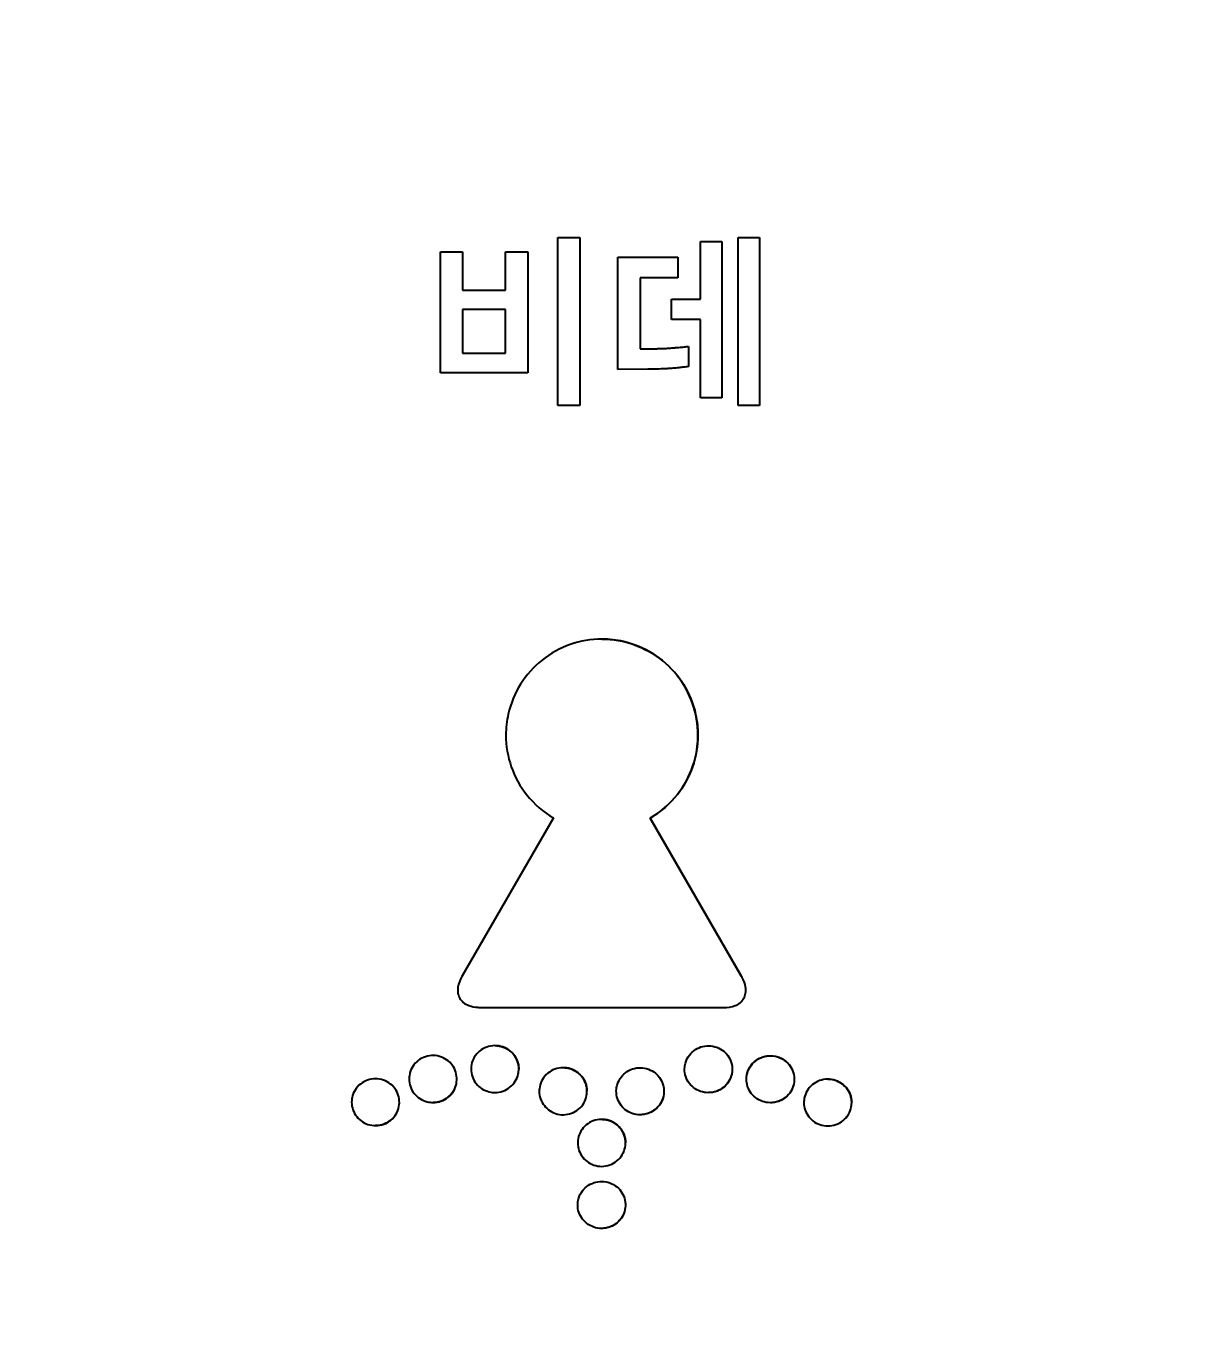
# Model space of a CAD drawing. Header units: millimetres. Extents: x 28 to 2363, y 8 to 1657.
# Drawn here: x 465.56 to 487.34, y 1240.82 to 1265.11 of the extents above; entities that cross this region are included whole.
import ezdxf

# ---------------------------------------------------------------- set-up
doc = ezdxf.new("R2010")
doc.units = ezdxf.units.MM
doc.layers.get('Defpoints').update_dxf_attribs({"linetype": 'CONTINUOUS'})
doc.layers.add('1LINE', color=7, linetype='CONTINUOUS')
doc.styles.add('Annotative', font='malgun.ttf')
doc.dimstyles.new('WOO', dxfattribs={"dimtxt": 20, "dimasz": 2, "dimexe": 1.25, "dimexo": 0.3, "dimgap": 1, "dimtad": 1, "dimdec": 1, "dimzin": 1, "dimdsep": 46, "dimtxsty": 'Annotative', "dimcen": 0, "dimclrd": 1, "dimclre": 1, "dimclrt": 2, "dimadec": 0, "dimazin": 0, "dimtfac": 1, "dimtdec": 1, "dimtofl": 0, "dimtmove": 0, "dimatfit": 3, "dimfxl": 0, "dimarcsym": 0})

# ---------------------------------------------------------------- blocks, each defined once
blk = doc.blocks.new('*D10')
at = {"layer": '1LINE', "color": 1, "lineweight": -2}
for p, q in [((408.775, 1232.532), (408.775, 1334.195)), ((641.425, 1232.532), (641.425, 1334.195)), ((410.775, 1332.945), (639.425, 1332.945))]:
    blk.add_line(p, q, dxfattribs=at)
at = {"layer": '1LINE', "color": 1}
for points in [[(410.775, 1333.278), (410.775, 1332.611), (408.775, 1332.945)], [(639.425, 1333.278), (639.425, 1332.611), (641.425, 1332.945)]]:
    blk.add_solid(points, dxfattribs=at)
at = {"layer": 'Defpoints', "color": 0}
for p in [(641.425, 1332.945), (408.775, 1232.232), (641.425, 1232.232)]:
    blk.add_point(p, dxfattribs=at)
at = {"layer": '1LINE', "color": 2, "insert": (525.1, 1344.278), "char_height": 20, "attachment_point": 5, "style": 'Annotative'}
blk.add_mtext('233', dxfattribs=at)

msp = doc.modelspace()

# ---------------------------------------------------------------- linework, layer by layer
at = {"layer": '1LINE', "linetype": 'Continuous'}
for p, q in [((475.525, 1261.142), (475.94, 1261.142)), ((475.525, 1257.992), (475.525, 1261.142)), ((475.94, 1261.142), (475.94, 1261.142)), ((475.94, 1261.142), (475.94, 1257.992)), ((475.94, 1261.142), (475.94, 1257.992)), ((478.904, 1261.142), (479.305, 1261.142)), ((478.904, 1257.992), (478.904, 1261.142)), ((479.305, 1261.142), (479.305, 1261.142)), ((479.305, 1261.142), (479.305, 1257.992)), ((479.305, 1261.142), (479.305, 1257.992)), ((473.327, 1260.873), (473.742, 1260.873)), ((473.327, 1258.607), (473.327, 1260.873)), ((473.742, 1260.873), (473.742, 1260.157)), ((473.742, 1260.873), (473.742, 1260.873)), ((473.742, 1260.873), (473.742, 1260.157)), ((474.547, 1260.873), (474.963, 1260.873)), ((474.547, 1260.157), (474.547, 1260.873)), ((474.963, 1260.873), (474.963, 1260.873)), ((474.963, 1260.873), (474.963, 1258.607)), ((474.963, 1260.873), (474.963, 1258.607)), ((478.199, 1261.07), (478.6, 1261.07)), ((478.199, 1259.989), (478.199, 1261.07)), ((478.6, 1261.07), (478.6, 1258.135)), ((478.6, 1261.07), (478.6, 1261.07)), ((478.6, 1261.07), (478.6, 1258.135)), ((476.653, 1260.777), (477.777, 1260.777)), ((476.653, 1258.668), (476.653, 1260.777)), ((477.777, 1260.777), (477.777, 1260.387)), ((477.777, 1260.777), (477.777, 1260.387)), ((477.777, 1260.777), (477.777, 1260.777)), ((477.068, 1260.387), (477.068, 1259.058)), ((477.777, 1260.387), (477.068, 1260.387)), ((477.068, 1260.387), (477.068, 1260.387)), ((477.068, 1260.387), (477.068, 1259.058)), ((477.777, 1260.387), (477.777, 1260.387)), ((473.742, 1260.157), (474.547, 1260.157)), ((473.742, 1260.157), (473.742, 1260.157)), ((477.655, 1259.989), (478.199, 1259.989)), ((477.655, 1259.603), (477.655, 1259.989)), ((473.742, 1259.796), (473.742, 1258.973)), ((473.742, 1259.796), (473.742, 1258.973)), ((474.547, 1259.796), (473.742, 1259.796)), ((473.742, 1259.796), (473.742, 1259.796)), ((474.547, 1258.973), (474.547, 1259.796)), ((478.199, 1259.603), (477.655, 1259.603)), ((478.199, 1258.135), (478.199, 1259.603)), ((473.742, 1258.973), (474.547, 1258.973)), ((473.742, 1258.973), (473.742, 1258.973)), ((477.068, 1259.058), (477.383, 1259.058)), ((477.068, 1259.058), (477.068, 1259.058)), ((477.973, 1259.102), (477.973, 1258.722)), ((477.973, 1259.102), (477.973, 1259.102)), ((477.973, 1259.102), (477.973, 1258.722)), ((477.719, 1258.693), (477.719, 1258.693)), ((477.973, 1258.722), (477.973, 1258.722)), ((474.963, 1258.607), (473.327, 1258.607)), ((474.963, 1258.607), (474.963, 1258.607)), ((477.211, 1258.672), (476.653, 1258.668)), ((477.211, 1258.672), (476.653, 1258.668)), ((476.653, 1258.668), (476.653, 1258.668)), ((477.211, 1258.672), (477.211, 1258.672)), ((475.94, 1257.992), (475.525, 1257.992)), ((475.94, 1257.992), (475.94, 1257.992)), ((478.6, 1258.135), (478.199, 1258.135)), ((478.6, 1258.135), (478.6, 1258.135)), ((479.305, 1257.992), (478.904, 1257.992)), ((479.305, 1257.992), (479.305, 1257.992)), ((476.354, 1253.611), (476.354, 1253.611)), ((478.152, 1251.808), (478.152, 1251.808)), ((475.446, 1250.257), (473.728, 1247.285)), ((478.971, 1247.282), (477.257, 1250.254)), ((477.257, 1250.254), (477.257, 1250.254)), ((477.257, 1250.254), (478.971, 1247.282)), ((478.971, 1247.282), (478.971, 1247.282)), ((474.063, 1246.706), (478.637, 1246.702)), ((474.347, 1245.988), (474.347, 1245.988)), ((478.349, 1245.985), (478.349, 1245.985)), ((473.186, 1245.803), (473.186, 1245.803)), ((475.626, 1245.575), (475.626, 1245.575)), ((477.069, 1245.573), (477.069, 1245.573)), ((479.51, 1245.798), (479.51, 1245.798)), ((472.109, 1245.365), (472.109, 1245.365)), ((474.794, 1245.548), (474.794, 1245.548)), ((480.585, 1245.359), (480.585, 1245.359)), ((474.346, 1245.109), (474.346, 1245.109)), ((476.073, 1245.134), (476.073, 1245.134)), ((478.348, 1245.105), (478.348, 1245.105)), ((473.187, 1244.922), (473.187, 1244.922)), ((479.51, 1244.917), (479.51, 1244.917)), ((481.034, 1244.92), (481.034, 1244.92)), ((475.626, 1244.692), (475.626, 1244.692)), ((476.348, 1244.606), (476.348, 1244.606)), ((477.068, 1244.692), (477.068, 1244.692)), ((472.11, 1244.488), (472.11, 1244.488)), ((480.585, 1244.482), (480.585, 1244.482)), ((476.796, 1244.163), (476.796, 1244.163)), ((476.347, 1243.724), (476.347, 1243.724)), ((476.346, 1243.441), (476.346, 1243.441)), ((476.346, 1242.56), (476.346, 1242.56))]:
    msp.add_line(p, q, dxfattribs=at)
for points, knots in [([(477.383, 1259.058), (477.392, 1259.058), (477.401, 1259.059), (477.459, 1259.06), (477.507, 1259.062), (477.583, 1259.066), (477.612, 1259.068), (477.668, 1259.072), (477.695, 1259.074), (477.723, 1259.076)], [0, 0, 0, 0, 0.082557, 0.082557, 0.506013, 0.506013, 0.759016, 0.759016, 1, 1, 1, 1]), ([(477.723, 1259.076), (477.73, 1259.077), (477.738, 1259.078), (477.78, 1259.081), (477.814, 1259.084), (477.877, 1259.09), (477.906, 1259.093), (477.947, 1259.098), (477.96, 1259.1), (477.973, 1259.102)], [0, 0, 0, 0, 0.093873, 0.093873, 0.5, 0.5, 0.843639, 0.843639, 1, 1, 1, 1]), ([(477.719, 1258.693), (477.717, 1258.693), (477.715, 1258.693), (477.671, 1258.688), (477.63, 1258.686), (477.548, 1258.681), (477.507, 1258.679), (477.411, 1258.675), (477.356, 1258.674), (477.271, 1258.673), (477.241, 1258.672), (477.211, 1258.672)], [0, 0, 0, 0, 0.014454, 0.014454, 0.257102, 0.257102, 0.499993, 0.499993, 0.823443, 0.823443, 1, 1, 1, 1]), ([(477.719, 1258.693), (477.682, 1258.689), (477.645, 1258.687), (477.561, 1258.681), (477.513, 1258.679), (477.411, 1258.675), (477.356, 1258.674), (477.271, 1258.673), (477.241, 1258.672), (477.211, 1258.672)], [0, 0, 0, 0, 0.218907, 0.218907, 0.500003, 0.500003, 0.823447, 0.823447, 1, 1, 1, 1]), ([(477.973, 1258.722), (477.944, 1258.717), (477.914, 1258.714), (477.857, 1258.708), (477.829, 1258.705), (477.774, 1258.699), (477.747, 1258.696), (477.719, 1258.693)], [0, 0, 0, 0, 0.352055, 0.352055, 0.676022, 0.676022, 1, 1, 1, 1]), ([(477.973, 1258.722), (477.944, 1258.717), (477.914, 1258.714), (477.857, 1258.708), (477.829, 1258.705), (477.774, 1258.699), (477.747, 1258.696), (477.719, 1258.693)], [0, 0, 0, 0, 0.352055, 0.352055, 0.676022, 0.676022, 1, 1, 1, 1]), ([(476.354, 1253.611), (476.153, 1253.611), (475.949, 1253.577), (475.569, 1253.444), (475.388, 1253.343), (475.074, 1253.092), (474.936, 1252.938), (474.721, 1252.596), (474.641, 1252.403), (474.568, 1252.076), (474.553, 1251.943), (474.553, 1251.811)], [0, 0, 0, 0, 0.214647, 0.214647, 0.429346, 0.429346, 0.643927, 0.643927, 0.860162, 0.860162, 1, 1, 1, 1]), ([(476.354, 1253.611), (476.556, 1253.611), (476.76, 1253.576), (477.141, 1253.442), (477.322, 1253.341), (477.636, 1253.089), (477.774, 1252.935), (477.987, 1252.593), (478.066, 1252.4), (478.138, 1252.074), (478.152, 1251.94), (478.152, 1251.808)], [0, 0, 0, 0, 0.214968, 0.214968, 0.430022, 0.430022, 0.64444, 0.64444, 0.85988, 0.85988, 1, 1, 1, 1]), ([(478.152, 1251.808), (478.152, 1252.009), (478.119, 1252.213), (477.987, 1252.592), (477.887, 1252.773), (477.638, 1253.088), (477.484, 1253.225), (477.144, 1253.441), (476.952, 1253.521), (476.624, 1253.596), (476.489, 1253.611), (476.354, 1253.611)], [0, 0, 0, 0, 0.214213, 0.214213, 0.428512, 0.428512, 0.642249, 0.642249, 0.857813, 0.857813, 1, 1, 1, 1]), ([(474.553, 1251.811), (474.553, 1251.61), (474.587, 1251.407), (474.72, 1251.027), (474.82, 1250.847), (475.083, 1250.517), (475.256, 1250.368), (475.446, 1250.257)], [0, 0, 0, 0, 0.32239, 0.32239, 0.644883, 0.644883, 1, 1, 1, 1]), ([(477.257, 1250.254), (477.387, 1250.331), (477.509, 1250.424), (477.761, 1250.672), (477.882, 1250.841), (478.06, 1251.204), (478.118, 1251.404), (478.148, 1251.672), (478.152, 1251.74), (478.152, 1251.808)], [0, 0, 0, 0, 0.241187, 0.241187, 0.567052, 0.567052, 0.892361, 0.892361, 1, 1, 1, 1]), ([(478.152, 1251.808), (478.152, 1251.608), (478.118, 1251.404), (477.985, 1251.026), (477.885, 1250.846), (477.622, 1250.516), (477.449, 1250.366), (477.257, 1250.254)], [0, 0, 0, 0, 0.321592, 0.321592, 0.643232, 0.643232, 1, 1, 1, 1]), ([(473.728, 1247.285), (473.692, 1247.223), (473.664, 1247.154), (473.648, 1247.047), (473.648, 1247.009), (473.66, 1246.937), (473.673, 1246.902), (473.708, 1246.843), (473.73, 1246.818), (473.786, 1246.772), (473.821, 1246.753), (473.912, 1246.719), (473.971, 1246.709), (474.04, 1246.706), (474.051, 1246.706), (474.063, 1246.706)], [0, 0, 0, 0, 0.253375, 0.253375, 0.38007, 0.38007, 0.508318, 0.508318, 0.620648, 0.620648, 0.758343, 0.758343, 0.960184, 0.960184, 1, 1, 1, 1]), ([(478.637, 1246.702), (478.708, 1246.702), (478.782, 1246.712), (478.882, 1246.752), (478.915, 1246.77), (478.972, 1246.817), (478.996, 1246.846), (479.03, 1246.906), (479.04, 1246.938), (479.052, 1247.009), (479.051, 1247.05), (479.035, 1247.146), (479.014, 1247.201), (478.982, 1247.262), (478.977, 1247.272), (478.971, 1247.282)], [0, 0, 0, 0, 0.252341, 0.252341, 0.379617, 0.379617, 0.508445, 0.508445, 0.621283, 0.621283, 0.759461, 0.759461, 0.961261, 0.961261, 1, 1, 1, 1]), ([(474.794, 1245.548), (474.795, 1245.596), (474.787, 1245.645), (474.755, 1245.736), (474.731, 1245.779), (474.672, 1245.855), (474.635, 1245.888), (474.553, 1245.942), (474.506, 1245.962), (474.408, 1245.987), (474.356, 1245.991), (474.254, 1245.981), (474.204, 1245.968), (474.111, 1245.926), (474.068, 1245.896), (473.996, 1245.826), (473.965, 1245.784), (473.922, 1245.695), (473.908, 1245.646), (473.901, 1245.581), (473.9, 1245.565), (473.9, 1245.549)], [0, 0, 0, 0, 0.104, 0.104, 0.208008, 0.208008, 0.312405, 0.312405, 0.420651, 0.420651, 0.530345, 0.530345, 0.640927, 0.640927, 0.750551, 0.750551, 0.859504, 0.859504, 0.96572, 0.96572, 1, 1, 1, 1]), ([(474.347, 1245.988), (474.362, 1245.988), (474.376, 1245.987), (474.442, 1245.981), (474.492, 1245.967), (474.585, 1245.924), (474.628, 1245.894), (474.7, 1245.824), (474.73, 1245.781), (474.774, 1245.692), (474.787, 1245.643), (474.794, 1245.579), (474.794, 1245.563), (474.794, 1245.548)], [0, 0, 0, 0, 0.063515, 0.063515, 0.28432, 0.28432, 0.503799, 0.503799, 0.722366, 0.722366, 0.934416, 0.934416, 1, 1, 1, 1]), ([(477.904, 1245.589), (477.899, 1245.54), (477.903, 1245.49), (477.925, 1245.396), (477.945, 1245.349), (477.998, 1245.268), (478.031, 1245.231), (478.108, 1245.171), (478.153, 1245.147), (478.247, 1245.114), (478.297, 1245.106), (478.398, 1245.105), (478.449, 1245.114), (478.545, 1245.147), (478.591, 1245.173), (478.671, 1245.236), (478.706, 1245.275), (478.758, 1245.361), (478.777, 1245.408), (478.797, 1245.504), (478.799, 1245.553), (478.786, 1245.649), (478.771, 1245.697), (478.727, 1245.784), (478.698, 1245.824), (478.628, 1245.892), (478.586, 1245.921), (478.496, 1245.963), (478.446, 1245.977), (478.346, 1245.987), (478.294, 1245.984), (478.196, 1245.961), (478.148, 1245.941), (478.063, 1245.886), (478.024, 1245.851), (477.963, 1245.772), (477.939, 1245.726), (477.914, 1245.649), (477.907, 1245.619), (477.904, 1245.589)], [0, 0, 0, 0, 0.052724, 0.052724, 0.105503, 0.105503, 0.157737, 0.157737, 0.211199, 0.211199, 0.26542, 0.26542, 0.320226, 0.320226, 0.375407, 0.375407, 0.430323, 0.430323, 0.484198, 0.484198, 0.536179, 0.536179, 0.588943, 0.588943, 0.641131, 0.641131, 0.69452, 0.69452, 0.749069, 0.749069, 0.803583, 0.803583, 0.858497, 0.858497, 0.913054, 0.913054, 0.967397, 0.967397, 1, 1, 1, 1]), ([(473.187, 1244.922), (473.238, 1244.922), (473.289, 1244.931), (473.384, 1244.964), (473.43, 1244.989), (473.509, 1245.052), (473.543, 1245.091), (473.595, 1245.176), (473.614, 1245.223), (473.634, 1245.319), (473.636, 1245.368), (473.623, 1245.465), (473.609, 1245.513), (473.565, 1245.601), (473.535, 1245.641), (473.465, 1245.71), (473.423, 1245.739), (473.333, 1245.781), (473.283, 1245.795), (473.183, 1245.806), (473.131, 1245.802), (473.033, 1245.779), (472.985, 1245.759), (472.9, 1245.704), (472.861, 1245.669), (472.799, 1245.59), (472.775, 1245.544), (472.745, 1245.453), (472.738, 1245.407), (472.738, 1245.361)], [0, 0, 0, 0, 0.072893, 0.072893, 0.145821, 0.145821, 0.218301, 0.218301, 0.289457, 0.289457, 0.358731, 0.358731, 0.429814, 0.429814, 0.499881, 0.499881, 0.571216, 0.571216, 0.643785, 0.643785, 0.716061, 0.716061, 0.789246, 0.789246, 0.862072, 0.862072, 0.934368, 0.934368, 1, 1, 1, 1]), ([(476.073, 1245.134), (476.073, 1245.182), (476.065, 1245.232), (476.033, 1245.324), (476.008, 1245.368), (475.947, 1245.444), (475.91, 1245.478), (475.827, 1245.531), (475.779, 1245.551), (475.682, 1245.574), (475.63, 1245.577), (475.53, 1245.567), (475.479, 1245.553), (475.388, 1245.51), (475.345, 1245.48), (475.273, 1245.409), (475.243, 1245.367), (475.2, 1245.277), (475.186, 1245.228), (475.179, 1245.164), (475.178, 1245.149), (475.178, 1245.134)], [0, 0, 0, 0, 0.10539, 0.10539, 0.210811, 0.210811, 0.316253, 0.316253, 0.424345, 0.424345, 0.532941, 0.532941, 0.642661, 0.642661, 0.751664, 0.751664, 0.860859, 0.860859, 0.968124, 0.968124, 1, 1, 1, 1]), ([(475.626, 1245.575), (475.643, 1245.575), (475.659, 1245.574), (475.726, 1245.566), (475.776, 1245.552), (475.867, 1245.508), (475.909, 1245.478), (475.98, 1245.407), (476.01, 1245.365), (476.053, 1245.275), (476.066, 1245.226), (476.072, 1245.163), (476.073, 1245.148), (476.073, 1245.134)], [0, 0, 0, 0, 0.070455, 0.070455, 0.290162, 0.290162, 0.507722, 0.507722, 0.725095, 0.725095, 0.938332, 0.938332, 1, 1, 1, 1]), ([(476.625, 1245.178), (476.62, 1245.129), (476.623, 1245.078), (476.646, 1244.982), (476.666, 1244.936), (476.719, 1244.854), (476.753, 1244.817), (476.83, 1244.756), (476.874, 1244.732), (476.968, 1244.7), (477.019, 1244.691), (477.12, 1244.692), (477.171, 1244.7), (477.267, 1244.734), (477.313, 1244.759), (477.392, 1244.823), (477.426, 1244.862), (477.478, 1244.947), (477.497, 1244.994), (477.516, 1245.09), (477.518, 1245.139), (477.506, 1245.237), (477.491, 1245.285), (477.447, 1245.373), (477.417, 1245.413), (477.347, 1245.481), (477.305, 1245.51), (477.214, 1245.552), (477.165, 1245.566), (477.065, 1245.576), (477.013, 1245.573), (476.915, 1245.55), (476.867, 1245.529), (476.783, 1245.474), (476.745, 1245.439), (476.683, 1245.36), (476.659, 1245.314), (476.634, 1245.238), (476.628, 1245.208), (476.625, 1245.178)], [0, 0, 0, 0, 0.053141, 0.053141, 0.106344, 0.106344, 0.158873, 0.158873, 0.212303, 0.212303, 0.266265, 0.266265, 0.320978, 0.320978, 0.376177, 0.376177, 0.430543, 0.430543, 0.483991, 0.483991, 0.53621, 0.53621, 0.589746, 0.589746, 0.642366, 0.642366, 0.695761, 0.695761, 0.749998, 0.749998, 0.80424, 0.80424, 0.859067, 0.859067, 0.913324, 0.913324, 0.96744, 0.96744, 1, 1, 1, 1]), ([(478.787, 1245.635), (478.797, 1245.588), (478.799, 1245.538), (478.787, 1245.442), (478.772, 1245.394), (478.729, 1245.308), (478.7, 1245.268), (478.63, 1245.201), (478.589, 1245.172), (478.499, 1245.128), (478.449, 1245.114), (478.382, 1245.106), (478.365, 1245.106), (478.348, 1245.106)], [0, 0, 0, 0, 0.185259, 0.185259, 0.370718, 0.370718, 0.553822, 0.553822, 0.74164, 0.74164, 0.934884, 0.934884, 1, 1, 1, 1]), ([(479.065, 1245.403), (479.06, 1245.354), (479.063, 1245.304), (479.085, 1245.208), (479.105, 1245.162), (479.158, 1245.08), (479.192, 1245.044), (479.269, 1244.983), (479.313, 1244.959), (479.408, 1244.926), (479.459, 1244.917), (479.56, 1244.917), (479.612, 1244.925), (479.708, 1244.959), (479.754, 1244.984), (479.833, 1245.048), (479.867, 1245.087), (479.92, 1245.172), (479.938, 1245.219), (479.958, 1245.315), (479.96, 1245.364), (479.948, 1245.461), (479.933, 1245.51), (479.889, 1245.597), (479.859, 1245.637), (479.789, 1245.705), (479.747, 1245.734), (479.657, 1245.776), (479.608, 1245.79), (479.507, 1245.801), (479.456, 1245.797), (479.357, 1245.774), (479.308, 1245.754), (479.222, 1245.699), (479.184, 1245.664), (479.123, 1245.584), (479.099, 1245.539), (479.074, 1245.463), (479.068, 1245.433), (479.065, 1245.403)], [0, 0, 0, 0, 0.052888, 0.052888, 0.105844, 0.105844, 0.158077, 0.158077, 0.211542, 0.211542, 0.2659, 0.2659, 0.320958, 0.320958, 0.376103, 0.376103, 0.430549, 0.430549, 0.484059, 0.484059, 0.536175, 0.536175, 0.589433, 0.589433, 0.641751, 0.641751, 0.694973, 0.694973, 0.749282, 0.749282, 0.803803, 0.803803, 0.859178, 0.859178, 0.913708, 0.913708, 0.967622, 0.967622, 1, 1, 1, 1]), ([(479.072, 1245.265), (479.065, 1245.298), (479.062, 1245.332), (479.063, 1245.415), (479.073, 1245.465), (479.107, 1245.556), (479.132, 1245.6), (479.195, 1245.675), (479.233, 1245.707), (479.317, 1245.758), (479.365, 1245.777), (479.463, 1245.798), (479.515, 1245.801), (479.616, 1245.788), (479.666, 1245.773), (479.757, 1245.728), (479.799, 1245.697), (479.869, 1245.625), (479.899, 1245.582), (479.932, 1245.508), (479.942, 1245.479), (479.948, 1245.448)], [0, 0, 0, 0, 0.072771, 0.072771, 0.178651, 0.178651, 0.284031, 0.284031, 0.389097, 0.389097, 0.496894, 0.496894, 0.605823, 0.605823, 0.716545, 0.716545, 0.825609, 0.825609, 0.934226, 0.934226, 1, 1, 1, 1]), ([(472.109, 1245.365), (472.059, 1245.365), (472.008, 1245.357), (471.913, 1245.324), (471.868, 1245.299), (471.789, 1245.237), (471.754, 1245.198), (471.701, 1245.113), (471.682, 1245.066), (471.665, 1244.988), (471.662, 1244.958), (471.662, 1244.928)], [0, 0, 0, 0, 0.218364, 0.218364, 0.436718, 0.436718, 0.655398, 0.655398, 0.871081, 0.871081, 1, 1, 1, 1]), ([(471.662, 1244.928), (471.662, 1244.88), (471.671, 1244.83), (471.703, 1244.739), (471.727, 1244.695), (471.787, 1244.619), (471.824, 1244.586), (471.908, 1244.533), (471.955, 1244.512), (472.053, 1244.489), (472.105, 1244.485), (472.206, 1244.495), (472.256, 1244.509), (472.348, 1244.552), (472.391, 1244.582), (472.463, 1244.653), (472.493, 1244.695), (472.536, 1244.784), (472.549, 1244.833), (472.559, 1244.929), (472.556, 1244.978), (472.534, 1245.073), (472.514, 1245.119), (472.462, 1245.201), (472.429, 1245.237), (472.352, 1245.298), (472.308, 1245.323), (472.213, 1245.356), (472.161, 1245.365), (472.109, 1245.365)], [0, 0, 0, 0, 0.069933, 0.069933, 0.139874, 0.139874, 0.210033, 0.210033, 0.282441, 0.282441, 0.355388, 0.355388, 0.428819, 0.428819, 0.501992, 0.501992, 0.574649, 0.574649, 0.645276, 0.645276, 0.714482, 0.714482, 0.785166, 0.785166, 0.854522, 0.854522, 0.925929, 0.925929, 1, 1, 1, 1]), ([(472.738, 1245.361), (472.738, 1245.313), (472.746, 1245.264), (472.778, 1245.173), (472.802, 1245.129), (472.863, 1245.054), (472.9, 1245.021), (472.982, 1244.968), (473.029, 1244.947), (473.113, 1244.927), (473.15, 1244.922), (473.187, 1244.922)], [0, 0, 0, 0, 0.208908, 0.208908, 0.417923, 0.417923, 0.626496, 0.626496, 0.842385, 0.842385, 1, 1, 1, 1]), ([(473.9, 1245.549), (473.9, 1245.501), (473.908, 1245.451), (473.94, 1245.359), (473.964, 1245.315), (474.025, 1245.239), (474.063, 1245.206), (474.146, 1245.153), (474.193, 1245.132), (474.276, 1245.113), (474.311, 1245.109), (474.346, 1245.109)], [0, 0, 0, 0, 0.210967, 0.210967, 0.421977, 0.421977, 0.633283, 0.633283, 0.850264, 0.850264, 1, 1, 1, 1]), ([(474.346, 1245.109), (474.396, 1245.109), (474.447, 1245.117), (474.543, 1245.15), (474.588, 1245.175), (474.667, 1245.238), (474.702, 1245.276), (474.755, 1245.361), (474.774, 1245.409), (474.791, 1245.487), (474.794, 1245.518), (474.794, 1245.548)], [0, 0, 0, 0, 0.218186, 0.218186, 0.436418, 0.436418, 0.654287, 0.654287, 0.869637, 0.869637, 1, 1, 1, 1]), ([(479.948, 1245.448), (479.958, 1245.401), (479.96, 1245.35), (479.948, 1245.253), (479.933, 1245.205), (479.89, 1245.118), (479.86, 1245.078), (479.79, 1245.01), (479.749, 1244.982), (479.659, 1244.939), (479.61, 1244.925), (479.543, 1244.918), (479.527, 1244.917), (479.51, 1244.917)], [0, 0, 0, 0, 0.186847, 0.186847, 0.373904, 0.373904, 0.55821, 0.55821, 0.745479, 0.745479, 0.937155, 0.937155, 1, 1, 1, 1]), ([(481.034, 1244.92), (481.034, 1244.968), (481.026, 1245.017), (480.994, 1245.108), (480.97, 1245.151), (480.91, 1245.227), (480.873, 1245.26), (480.79, 1245.313), (480.743, 1245.334), (480.645, 1245.358), (480.592, 1245.362), (480.491, 1245.352), (480.44, 1245.338), (480.348, 1245.295), (480.305, 1245.266), (480.233, 1245.195), (480.202, 1245.153), (480.159, 1245.063), (480.145, 1245.014), (480.139, 1244.951), (480.138, 1244.936), (480.138, 1244.922)], [0, 0, 0, 0, 0.104166, 0.104166, 0.208327, 0.208327, 0.313057, 0.313057, 0.421937, 0.421937, 0.532237, 0.532237, 0.642775, 0.642775, 0.752774, 0.752774, 0.86255, 0.86255, 0.968868, 0.968868, 1, 1, 1, 1]), ([(480.585, 1245.359), (480.6, 1245.359), (480.614, 1245.358), (480.679, 1245.352), (480.73, 1245.339), (480.822, 1245.296), (480.866, 1245.266), (480.938, 1245.195), (480.969, 1245.153), (481.013, 1245.063), (481.027, 1245.014), (481.033, 1244.95), (481.034, 1244.935), (481.034, 1244.92)], [0, 0, 0, 0, 0.062163, 0.062163, 0.282678, 0.282678, 0.502791, 0.502791, 0.722626, 0.722626, 0.935541, 0.935541, 1, 1, 1, 1]), ([(473.6, 1245.195), (473.59, 1245.171), (473.578, 1245.147), (473.538, 1245.085), (473.504, 1245.049), (473.428, 1244.988), (473.384, 1244.964), (473.289, 1244.931), (473.238, 1244.922), (473.187, 1244.922)], [0, 0, 0, 0, 0.149141, 0.149141, 0.425427, 0.425427, 0.708789, 0.708789, 1, 1, 1, 1]), ([(475.178, 1245.134), (475.178, 1245.085), (475.186, 1245.036), (475.218, 1244.944), (475.243, 1244.9), (475.304, 1244.824), (475.341, 1244.79), (475.424, 1244.737), (475.472, 1244.716), (475.57, 1244.693), (475.622, 1244.689), (475.723, 1244.7), (475.773, 1244.714), (475.865, 1244.757), (475.907, 1244.786), (475.979, 1244.857), (476.009, 1244.899), (476.052, 1244.989), (476.066, 1245.038), (476.072, 1245.102), (476.073, 1245.118), (476.073, 1245.134)], [0, 0, 0, 0, 0.104969, 0.104969, 0.209931, 0.209931, 0.315455, 0.315455, 0.424204, 0.424204, 0.53339, 0.53339, 0.643101, 0.643101, 0.751842, 0.751842, 0.860207, 0.860207, 0.966586, 0.966586, 1, 1, 1, 1]), ([(477.506, 1245.224), (477.516, 1245.176), (477.518, 1245.126), (477.506, 1245.028), (477.492, 1244.98), (477.448, 1244.893), (477.418, 1244.852), (477.348, 1244.785), (477.307, 1244.756), (477.217, 1244.713), (477.168, 1244.7), (477.102, 1244.692), (477.085, 1244.692), (477.069, 1244.692)], [0, 0, 0, 0, 0.187396, 0.187396, 0.375026, 0.375026, 0.559524, 0.559524, 0.746366, 0.746366, 0.937318, 0.937318, 1, 1, 1, 1]), ([(480.138, 1244.922), (480.138, 1244.874), (480.145, 1244.825), (480.177, 1244.734), (480.201, 1244.691), (480.26, 1244.615), (480.297, 1244.582), (480.379, 1244.528), (480.426, 1244.508), (480.524, 1244.483), (480.576, 1244.479), (480.677, 1244.489), (480.728, 1244.502), (480.821, 1244.544), (480.864, 1244.574), (480.938, 1244.644), (480.969, 1244.687), (481.012, 1244.776), (481.026, 1244.825), (481.033, 1244.889), (481.034, 1244.905), (481.034, 1244.92)], [0, 0, 0, 0, 0.104053, 0.104053, 0.208149, 0.208149, 0.312198, 0.312198, 0.420168, 0.420168, 0.529958, 0.529958, 0.6405, 0.6405, 0.750738, 0.750738, 0.860599, 0.860599, 0.966848, 0.966848, 1, 1, 1, 1]), ([(476.796, 1244.163), (476.796, 1244.212), (476.788, 1244.262), (476.755, 1244.354), (476.731, 1244.398), (476.67, 1244.474), (476.632, 1244.508), (476.549, 1244.561), (476.501, 1244.582), (476.403, 1244.605), (476.351, 1244.608), (476.251, 1244.598), (476.2, 1244.584), (476.109, 1244.541), (476.066, 1244.511), (475.994, 1244.44), (475.964, 1244.398), (475.921, 1244.307), (475.907, 1244.258), (475.9, 1244.194), (475.9, 1244.179), (475.9, 1244.165)], [0, 0, 0, 0, 0.10534, 0.10534, 0.210694, 0.210694, 0.316286, 0.316286, 0.424755, 0.424755, 0.533653, 0.533653, 0.643279, 0.643279, 0.752264, 0.752264, 0.861442, 0.861442, 0.968274, 0.968274, 1, 1, 1, 1]), ([(476.348, 1244.606), (476.363, 1244.606), (476.378, 1244.605), (476.444, 1244.598), (476.494, 1244.584), (476.586, 1244.541), (476.629, 1244.511), (476.7, 1244.441), (476.731, 1244.398), (476.774, 1244.308), (476.788, 1244.259), (476.795, 1244.194), (476.796, 1244.179), (476.796, 1244.163)], [0, 0, 0, 0, 0.06576, 0.06576, 0.284896, 0.284896, 0.502505, 0.502505, 0.720429, 0.720429, 0.934117, 0.934117, 1, 1, 1, 1]), ([(472.388, 1244.584), (472.362, 1244.563), (472.333, 1244.545), (472.257, 1244.51), (472.207, 1244.496), (472.142, 1244.489), (472.126, 1244.488), (472.11, 1244.488)], [0, 0, 0, 0, 0.33478, 0.33478, 0.840214, 0.840214, 1, 1, 1, 1]), ([(475.9, 1244.165), (475.899, 1244.116), (475.907, 1244.068), (475.939, 1243.977), (475.963, 1243.933), (476.022, 1243.857), (476.059, 1243.824), (476.142, 1243.77), (476.189, 1243.75), (476.287, 1243.725), (476.339, 1243.721), (476.44, 1243.731), (476.49, 1243.744), (476.583, 1243.787), (476.626, 1243.816), (476.699, 1243.887), (476.73, 1243.929), (476.774, 1244.019), (476.788, 1244.068), (476.795, 1244.132), (476.796, 1244.148), (476.796, 1244.163)], [0, 0, 0, 0, 0.104039, 0.104039, 0.208079, 0.208079, 0.312596, 0.312596, 0.420886, 0.420886, 0.530376, 0.530376, 0.640466, 0.640466, 0.750158, 0.750158, 0.859936, 0.859936, 0.966746, 0.966746, 1, 1, 1, 1]), ([(475.901, 1243.045), (475.896, 1242.996), (475.899, 1242.946), (475.922, 1242.852), (475.942, 1242.806), (475.995, 1242.724), (476.028, 1242.687), (476.106, 1242.626), (476.151, 1242.602), (476.246, 1242.568), (476.297, 1242.56), (476.398, 1242.56), (476.449, 1242.569), (476.545, 1242.603), (476.59, 1242.628), (476.669, 1242.691), (476.704, 1242.73), (476.756, 1242.816), (476.775, 1242.864), (476.795, 1242.96), (476.797, 1243.01), (476.784, 1243.106), (476.769, 1243.154), (476.725, 1243.24), (476.695, 1243.28), (476.625, 1243.348), (476.583, 1243.377), (476.492, 1243.42), (476.442, 1243.434), (476.342, 1243.444), (476.29, 1243.441), (476.192, 1243.417), (476.144, 1243.397), (476.059, 1243.342), (476.02, 1243.307), (475.958, 1243.227), (475.934, 1243.181), (475.91, 1243.105), (475.904, 1243.075), (475.901, 1243.045)], [0, 0, 0, 0, 0.052563, 0.052563, 0.105162, 0.105162, 0.157508, 0.157508, 0.211551, 0.211551, 0.266294, 0.266294, 0.32079, 0.32079, 0.375407, 0.375407, 0.430196, 0.430196, 0.484184, 0.484184, 0.536293, 0.536293, 0.588984, 0.588984, 0.641104, 0.641104, 0.694702, 0.694702, 0.749503, 0.749503, 0.803892, 0.803892, 0.858613, 0.858613, 0.913329, 0.913329, 0.967684, 0.967684, 1, 1, 1, 1]), ([(476.785, 1243.091), (476.795, 1243.043), (476.797, 1242.994), (476.785, 1242.897), (476.77, 1242.85), (476.727, 1242.763), (476.698, 1242.723), (476.628, 1242.655), (476.587, 1242.626), (476.496, 1242.583), (476.446, 1242.568), (476.38, 1242.561), (476.363, 1242.56), (476.347, 1242.56)], [0, 0, 0, 0, 0.185397, 0.185397, 0.370949, 0.370949, 0.554726, 0.554726, 0.743395, 0.743395, 0.937, 0.937, 1, 1, 1, 1])]:
    msp.add_open_spline(points, degree=3, knots=knots, dxfattribs=at)

# ---------------------------------------------------------------- dimensions: what is measured, and where the dimension line sits
at = {"layer": '1LINE'}
dim = msp.add_linear_dim(base=(641.425, 1332.945), p1=(408.775, 1232.232), p2=(641.425, 1232.232), dimstyle='WOO', override={"dimdec": 0}, dxfattribs=at)
dim.commit()
dim.dimension.update_dxf_attribs({"geometry": '*D10', "text_midpoint": (525.1, 1344.278)})

doc.saveas('drawing.dxf')
